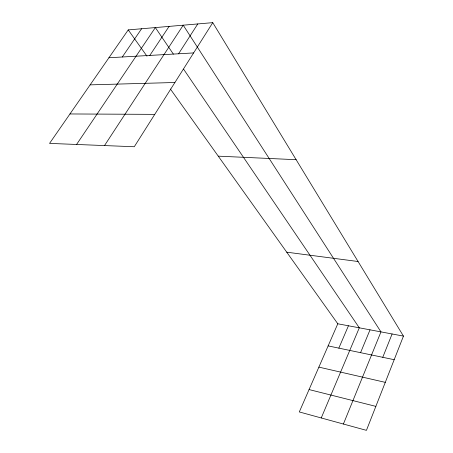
<?xml version="1.0" encoding="UTF-8"?>
<svg xmlns="http://www.w3.org/2000/svg" width="453" height="453" viewBox="0 0 453 453"><rect width="100%" height="100%" fill="white"/><g stroke="black" fill="none" stroke-linecap="round" stroke-linejoin="round"><path stroke-width="0.68" d="M212.763 22.65L134.275 146.744L49.547 143.397L128.233 29.904L212.763 22.65L403.453 336.103L366.437 430.35L299.303 411.941L337.791 323.782L170.402 89.037M382.762 357.309L392.1 333.974M343.397 424.031L380.962 331.885L183.222 25.187L104.513 145.566M360.554 352.672L370.033 329.829M321.245 417.955L359.297 327.819L183.601 69.167M338.844 348.136L348.442 325.781M178.573 53.782L197.774 23.935M149.813 55.425L169.088 26.399M76.58 144.467L155.351 27.576L173.369 54.105M122.287 56.999L141.596 28.76M108.924 57.758L193.618 52.927M90.13 84.864L174.909 82.497M69.96 113.958L154.756 114.36M218.261 156.16L296.137 159.694M286.738 252.185L358.074 261.511M337.791 323.782L403.453 336.103M328.136 345.899L394.184 359.693M318.872 367.117L385.282 382.36M309.071 389.563L375.854 406.375M128.233 29.904L146.982 56.2"/></g></svg>
